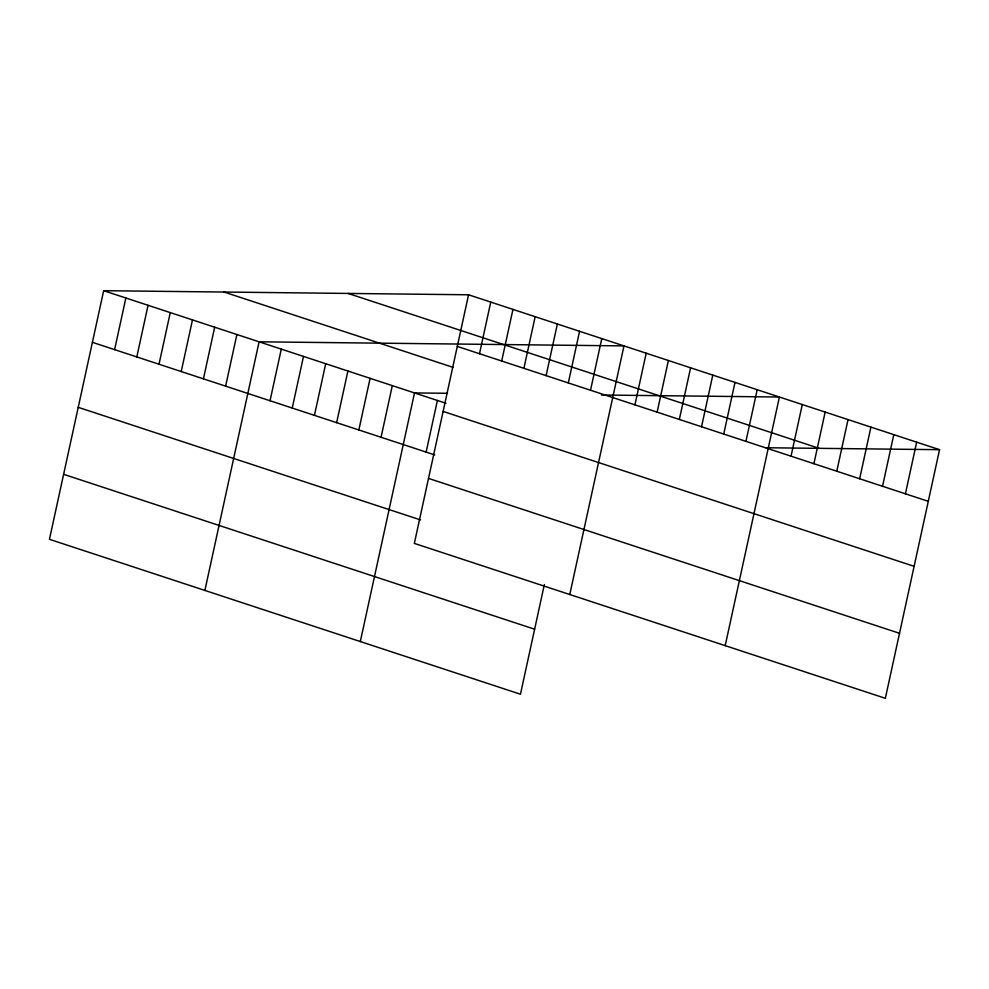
<?xml version="1.0" encoding="UTF-8"?>
<svg xmlns="http://www.w3.org/2000/svg" width="989" height="989" viewBox="0 0 989 989"><rect width="100%" height="100%" fill="white"/><g stroke="black" fill="none" stroke-linecap="round" stroke-linejoin="round"><path stroke-width="1.48" d="M468.551 294.784L414.342 543.406L885.34 698.308L939.55 449.686L468.551 294.784L103.66 290.692L49.45 539.314L520.449 694.216L544.358 584.561M114.6 349.636L125.863 297.998M136.803 356.93L148.066 305.292M159.006 364.236L170.269 312.598M181.222 371.543L192.472 319.904M203.425 378.849L214.675 327.211M225.628 386.143L236.89 334.505M204.884 590.433L259.093 341.811L623.972 345.903L569.775 594.525M270.034 400.755L281.296 349.117M292.237 408.049L303.499 356.411M314.44 415.355L325.702 363.717M336.643 422.662L347.905 371.023M358.846 429.968L370.109 378.33M381.062 437.262L392.312 385.623M360.317 641.552L414.515 392.93L447.485 393.301M426.135 452.097L437.398 400.458M479.492 353.728L490.754 302.09M501.695 361.022L512.957 309.384M523.898 368.328L535.16 316.69M546.101 375.635L557.363 323.996M568.304 382.928L579.566 331.29M590.52 390.235L601.769 338.597M634.926 404.847L646.188 353.209M657.129 412.141L668.391 360.503M679.332 419.447L690.594 367.809M701.535 426.754L712.797 375.115M723.738 434.047L735 382.409M745.941 441.354L757.203 389.715M725.197 645.644L779.406 397.022L601.399 395.019M791.027 456.189L802.289 404.538M813.91 463.705L825.16 412.067M836.781 471.234L848.043 419.596M859.664 478.75L870.913 427.112M882.534 486.279L893.796 434.641M905.417 493.808L916.667 442.17M765.968 447.745L939.55 449.686M348.128 293.436L819.139 448.338M457.289 346.422L928.288 501.324M224.07 292.039L453.049 367.352M103.66 290.692L445.977 403.277M443.109 411.424L914.12 566.326M92.397 342.33L434.715 454.915M428.509 478.404L899.52 633.306M78.23 407.332L420.548 519.917M63.617 474.312L534.629 629.214"/></g></svg>
